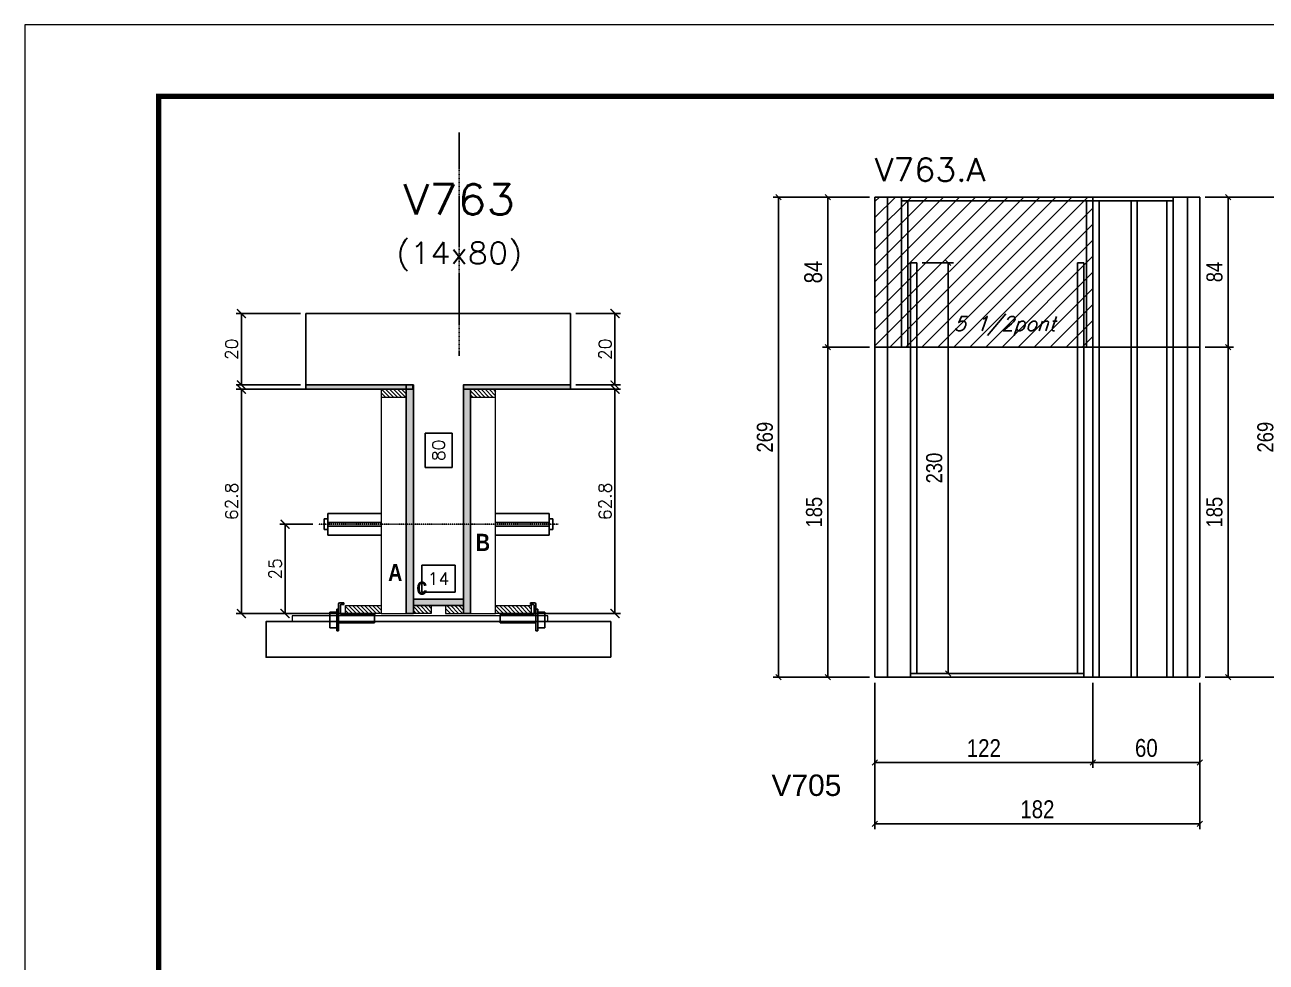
# Model space of a CAD drawing. Extents: x -20960 to -5926, y -2106 to 21915.
# Drawn here: x -9037 to -8342, y 8756 to 9281 of the extents above; entities that cross this region are included whole.
import ezdxf
from ezdxf.enums import TextEntityAlignment as Align

# ---------------------------------------------------------------- set-up
doc = ezdxf.new("R2010")
doc.units = 0
doc.linetypes.add('DASHED', pattern=[0.75, 0.5, -0.25])
doc.linetypes.add('HIDDEN', pattern=[0.375, 0.25, -0.125])
for name, color, linetype in [('5', 5, 'Continuous'), ('barrote', 251, 'Continuous'), ('COTA', 241, 'Continuous'), ('Cota Seção (2x)', 4, 'Continuous'), ('detalhes', 4, 'Continuous'), ('Painéis', 200, 'Continuous'), ('presilha', 1, 'Continuous'), ('Reaproveitamento', 251, 'Continuous'), ('SARR_2.2x7', 40, 'Continuous'), ('SARR_3.5x7', 81, 'Continuous'), ('TENSOR', 3, 'Continuous'), ('texto', 7, 'Continuous'), ('Texto de Titulo', 7, 'Continuous'), ('Texto Qtd Sarr', 242, 'Continuous')]:
    doc.layers.add(name, color=color, linetype=linetype)
for name, color, linetype, lineweight in [('CONCRETO', 251, 'Continuous', 25), ('Folhas', 255, 'Continuous', 9), ('Hachura', 251, 'Continuous', 9), ('Madeira', 126, 'Continuous', 18), ('SARRAFO DE PRESSAO', 251, 'DASHED', 9), ('SCO-___-LAJ', 2, 'Continuous', 0), ('Texto Seção', 7, 'Continuous', 15)]:
    doc.layers.add(name, color=color, linetype=linetype, lineweight=lineweight)
doc.styles.add('COTA TECNICA', font='techl___.ttf', dxfattribs={"height": 10})
doc.styles.add('COTA TECNICA-50', font='techl___.ttf', dxfattribs={"height": 9})
doc.styles.add('REGUA-120', font='ROMANS.shx', dxfattribs={"height": 15})
doc.styles.add('Romans', font='romans.shx')
doc.styles.get("Standard").update_dxf_attribs({"font": 'arial.ttf'})
doc.styles.add('TECNICA', font='techb___.ttf', dxfattribs={"height": 10})
doc.dimstyles.new('COTA PAINEL-50', dxfattribs={"dimtxt": 9, "dimasz": 3, "dimexe": 3, "dimexo": 3, "dimgap": 3, "dimtad": 1, "dimdec": 1, "dimzin": 12, "dimdsep": 46, "dimtxsty": 'COTA TECNICA-50', "dimblk1": 'OBLIQUE', "dimblk2": 'OBLIQUE', "dimsah": 1, "dimcen": 0.9, "dimclrd": 4, "dimclre": 4, "dimclrt": 240, "dimadec": 1, "dimazin": 3, "dimtfac": 1, "dimtdec": 1, "dimtmove": 0, "dimatfit": 3, "dimfxl": 1, "dimtolj": 1, "dimtzin": 12, "dimarcsym": 0})
doc.dimstyles.new('Cota Seção (2x)', dxfattribs={"dimtxt": 7, "dimasz": 5, "dimexe": 3, "dimexo": 3, "dimgap": 2, "dimtad": 3, "dimdec": 1, "dimlfac": 0.5, "dimzin": 12, "dimdsep": 46, "dimtxsty": 'Romans', "dimblk": 'ARCHTICK', "dimcen": 0, "dimclrd": 4, "dimclre": 4, "dimclrt": 1, "dimadec": 1, "dimazin": 3, "dimtfac": 1, "dimtdec": 1, "dimtmove": 0, "dimatfit": 3, "dimldrblk": 'OBLIQUE', "dimfxl": 1, "dimtolj": 1, "dimtzin": 12, "dimarcsym": 0})
doc.dimstyles.new('Cota Seção interna', dxfattribs={"dimtxt": 7, "dimasz": 6, "dimexe": 0.18, "dimexo": 2, "dimgap": -4, "dimtad": 3, "dimdec": 1, "dimlfac": 0.5, "dimzin": 12, "dimdsep": 46, "dimtxsty": 'Romans', "dimblk": 'ARCHTICK', "dimcen": 0.09, "dimse1": 1, "dimse2": 1, "dimsd1": 1, "dimsd2": 1, "dimclrd": 180, "dimclre": 5, "dimclrt": 1, "dimadec": 0, "dimazin": 3, "dimtfac": 1, "dimtdec": 1, "dimtofl": 0, "dimtmove": 0, "dimatfit": 3, "dimldrblk": 'ARCHTICK', "dimfxl": 1, "dimtolj": 1, "dimtzin": 0, "dimarcsym": 0})
doc.dimstyles.new('PAINEL', dxfattribs={"dimtxt": 10, "dimasz": 3, "dimexe": 3, "dimexo": 3, "dimgap": 3, "dimtad": 1, "dimdec": 1, "dimzin": 12, "dimdsep": 46, "dimtxsty": 'COTA TECNICA', "dimblk1": 'OBLIQUE', "dimblk2": 'OBLIQUE', "dimsah": 1, "dimcen": 0.9, "dimclrd": 4, "dimclre": 4, "dimclrt": 240, "dimadec": 1, "dimazin": 3, "dimtfac": 1, "dimtdec": 1, "dimtmove": 0, "dimatfit": 3, "dimfxl": 1, "dimtolj": 1, "dimtzin": 12, "dimarcsym": 0})

# ---------------------------------------------------------------- blocks, each defined once
blk = doc.blocks.new('9999999999')
at = {"layer": 'Folhas'}
blk.add_lwpolyline([(98138.98, 34190.21), (99623.98, 34190.21), (99623.98, 35240.21), (98138.98, 35240.21)], close=True, dxfattribs=at)
at = {"layer": 'Folhas', "color": 30, "const_width": 3}
blk.add_lwpolyline([(98213.98, 34230.21), (99583.98, 34230.21), (99583.98, 35200.21), (98213.98, 35200.21)], close=True, dxfattribs=at)
blk = doc.blocks.new('*D1578')
at = {"layer": 'Cota Seção (2x)', "color": 180, "lineweight": -2, "transparency": 16777216}
for p, q in [((-8797.8, 9052.4), (-8812.8, 9052.4)), ((-8812.8, 9052.4), (-8812.8, 9033.06)), ((-8797.8, 9033.06), (-8797.8, 9052.4)), ((-8812.8, 9033.06), (-8797.8, 9033.06))]:
    blk.add_line(p, q, dxfattribs=at)
at = {"layer": 'Defpoints', "color": 0, "transparency": 16777216}
for p in [(-8819.44, 9119.35), (-8793.8, 9119.35), (-8819.44, 8959.35)]:
    blk.add_point(p, dxfattribs=at)
at = {"layer": 'Cota Seção (2x)', "color": 1, "transparency": 16777216, "insert": (-8805.3, 9042.73), "char_height": 7, "attachment_point": 5, "rotation": 90, "style": 'Romans'}
blk.add_mtext('\\A1;80', dxfattribs=at)
blk = doc.blocks.new('_ArchTick')
at = {"color": 0, "linetype": 'ByBlock', "const_width": 0.15}
blk.add_lwpolyline([(-0.5, -0.5), (0.5, 0.5)], dxfattribs=at)
blk = doc.blocks.new('PRESILHA METÁLICA 1')
at = {"layer": 'presilha'}
for p, q in [((12, 21), (8.6, 21)), ((12, 21), (12, 19.5)), ((0, 13), (6, 13)), ((0, 13), (0, 0)), ((6, 15.5), (7.5, 15.5)), ((6, -2.5), (6, 15.5)), ((6, 13), (6, 0)), ((7.5, 10.6), (7.5, 19.9)), ((7.5, 15.5), (7.5, -2.5)), ((9, 11.6), (9, 18.9)), ((12, 19.5), (9.6, 19.5)), ((37.5, 11), (9.6, 11)), ((37.5, 11), (37.5, 4.1)), ((6, 0), (0, 0)), ((37.5, 4.1), (7.5, 4.1)), ((7.5, -2.5), (6, -2.5))]:
    blk.add_line(p, q, dxfattribs=at)
for centre, radius, start, end in [((8.6, 19.9), 1.14, 90, 180), ((9.6, 18.9), 0.57, 90, 180), ((9.6, 11.6), 0.57, 180, 270)]:
    blk.add_arc(centre, radius, start, end, dxfattribs=at)
blk = doc.blocks.new('*D1584')
at = {"layer": 'Cota Seção (2x)', "color": 180, "lineweight": -2, "transparency": 16777216}
for p, q in [((-8796.11, 8978.35), (-8814.78, 8978.35)), ((-8814.78, 8978.35), (-8814.78, 8963.35)), ((-8796.11, 8963.35), (-8796.11, 8978.35)), ((-8814.78, 8963.35), (-8796.11, 8963.35))]:
    blk.add_line(p, q, dxfattribs=at)
at = {"layer": 'Defpoints', "color": 0, "transparency": 16777216}
for p in [(-8819.44, 8959.35), (-8819.44, 8951.35), (-8791.44, 8951.35)]:
    blk.add_point(p, dxfattribs=at)
at = {"layer": 'Cota Seção (2x)', "color": 1, "transparency": 16777216, "insert": (-8805.44, 8970.85), "char_height": 7, "attachment_point": 5, "style": 'Romans'}
blk.add_mtext('\\A1;14', dxfattribs=at)
blk = doc.blocks.new('*D1585')
at = {"layer": 'COTA', "color": 4, "lineweight": -2, "transparency": 16777216}
for p, q in [((-8770.44, 9076.95), (-8703.57, 9076.95)), ((-8706.57, 9076.95), (-8706.57, 8951.35)), ((-8770.44, 8951.35), (-8703.57, 8951.35))]:
    blk.add_line(p, q, dxfattribs=at)
at = {"layer": 'Defpoints', "color": 0, "transparency": 16777216}
for p in [(-8773.44, 9076.95), (-8773.44, 8951.35), (-8706.57, 8951.35)]:
    blk.add_point(p, dxfattribs=at)
at = {"layer": 'COTA', "color": 4, "lineweight": -2, "transparency": 16777216, "xscale": 5, "yscale": 5, "zscale": 5}
for p, rotation in [((-8706.57, 9076.95), 90), ((-8706.57, 8951.35), 270)]:
    blk.add_blockref('_ArchTick', p, dxfattribs=dict(at, rotation=rotation))
at = {"layer": 'COTA', "color": 1, "transparency": 16777216, "insert": (-8712.07, 9014.15), "char_height": 7, "attachment_point": 5, "rotation": 90, "style": 'Romans'}
blk.add_mtext('\\A1;62.8', dxfattribs=at)
blk = doc.blocks.new('_Oblique')
at = {"color": 0, "linetype": 'ByBlock', "lineweight": -2}
blk.add_line((-0.5, -0.5), (0.5, 0.5), dxfattribs=at)
blk = doc.blocks.new('*D1586')
at = {"layer": 'COTA', "color": 4, "lineweight": -2, "transparency": 16777216}
for p, q in [((-8875.74, 9001.32), (-8894.3, 9001.32)), ((-8891.3, 9001.32), (-8891.3, 8951.35)), ((-8875.74, 8951.35), (-8894.3, 8951.35))]:
    blk.add_line(p, q, dxfattribs=at)
at = {"layer": 'Defpoints', "color": 0, "transparency": 16777216}
for p in [(-8872.74, 9001.32), (-8891.3, 8951.35), (-8872.74, 8951.35)]:
    blk.add_point(p, dxfattribs=at)
at = {"layer": 'COTA', "color": 4, "lineweight": -2, "transparency": 16777216, "xscale": 5, "yscale": 5, "zscale": 5}
for p, rotation in [((-8891.3, 9001.32), 90), ((-8891.3, 8951.35), 270)]:
    blk.add_blockref('_ArchTick', p, dxfattribs=dict(at, rotation=rotation))
at = {"layer": 'COTA', "color": 1, "transparency": 16777216, "insert": (-8896.8, 8976.34), "char_height": 7, "attachment_point": 5, "rotation": 90, "style": 'Romans'}
blk.add_mtext('\\A1;25', dxfattribs=at)
blk = doc.blocks.new('titulo1')
at = {"layer": 'Defpoints', "color": 252, "linetype": 'HIDDEN', "ltscale": 2}
blk.add_line((0, 0), (0, 125), dxfattribs=at)
at = {"layer": 'Defpoints', "style": 'Romans', "oblique": 15}
blk.add_attdef('FOLHA', text='', height=10, dxfattribs=at).set_placement((0, 15.58), align=Align.MIDDLE_CENTER)
at = {"layer": 'Texto Qtd Sarr', "color": 3, "style": 'Romans', "oblique": 15}
for tag, height, p in [('TITULO', 17, (0, 71.45)), ('SEÇÃO', 12, (0, 41.55))]:
    blk.add_attdef(tag, text='', height=height, dxfattribs=at).set_placement(p, align=Align.MIDDLE_CENTER)
blk = doc.blocks.new('*D1617')
at = {"layer": 'COTA', "color": 4, "lineweight": -2, "transparency": 16777216}
for p, q in [((-8728.44, 9119.35), (-8703.57, 9119.35)), ((-8706.57, 9079.35), (-8706.57, 9119.35)), ((-8728.44, 9079.35), (-8703.57, 9079.35))]:
    blk.add_line(p, q, dxfattribs=at)
at = {"layer": 'Defpoints', "color": 0, "transparency": 16777216}
for p in [(-8731.44, 9119.35), (-8706.57, 9119.35), (-8731.44, 9079.35)]:
    blk.add_point(p, dxfattribs=at)
at = {"layer": 'COTA', "color": 4, "lineweight": -2, "transparency": 16777216, "xscale": 5, "yscale": 5, "zscale": 5}
for p, rotation in [((-8706.57, 9119.35), 90), ((-8706.57, 9079.35), 270)]:
    blk.add_blockref('_ArchTick', p, dxfattribs=dict(at, rotation=rotation))
at = {"layer": 'COTA', "color": 1, "transparency": 16777216, "insert": (-8712.07, 9099.35), "char_height": 7, "attachment_point": 5, "rotation": 90, "style": 'Romans'}
blk.add_mtext('\\A1;20', dxfattribs=at)
blk = doc.blocks.new('*D1618')
at = {"layer": 'COTA', "color": 4, "lineweight": -2, "transparency": 16777216}
for p, q in [((-8840.44, 9076.95), (-8918.73, 9076.95)), ((-8915.73, 9076.95), (-8915.73, 8951.35)), ((-8840.44, 8951.35), (-8918.73, 8951.35))]:
    blk.add_line(p, q, dxfattribs=at)
at = {"layer": 'Defpoints', "color": 0, "transparency": 16777216}
for p in [(-8837.44, 9076.95), (-8915.73, 8951.35), (-8837.44, 8951.35)]:
    blk.add_point(p, dxfattribs=at)
at = {"layer": 'COTA', "color": 4, "lineweight": -2, "transparency": 16777216, "xscale": 5, "yscale": 5, "zscale": 5}
for p, rotation in [((-8915.73, 9076.95), 90), ((-8915.73, 8951.35), 270)]:
    blk.add_blockref('_ArchTick', p, dxfattribs=dict(at, rotation=rotation))
at = {"layer": 'COTA', "color": 1, "transparency": 16777216, "insert": (-8921.23, 9014.15), "char_height": 7, "attachment_point": 5, "rotation": 90, "style": 'Romans'}
blk.add_mtext('\\A1;62.8', dxfattribs=at)
blk = doc.blocks.new('*D1587')
at = {"layer": 'COTA', "color": 4, "lineweight": -2, "ltscale": 25, "transparency": 16777216}
for p, q in [((-8561.07, 8912.61), (-8561.07, 8864.89)), ((-8439.07, 8912.61), (-8439.07, 8864.89)), ((-8561.07, 8867.89), (-8439.07, 8867.89))]:
    blk.add_line(p, q, dxfattribs=at)
at = {"layer": 'Defpoints', "color": 0, "ltscale": 25, "transparency": 16777216}
for p in [(-8561.07, 8915.61), (-8439.07, 8915.61), (-8439.07, 8867.89)]:
    blk.add_point(p, dxfattribs=at)
at = {"layer": 'COTA', "color": 4, "lineweight": -2, "ltscale": 25, "transparency": 16777216, "xscale": 3, "yscale": 3, "zscale": 3, "rotation": 180}
blk.add_blockref('_Oblique', (-8561.07, 8867.89), dxfattribs=at)
at = {"layer": 'COTA', "color": 4, "lineweight": -2, "ltscale": 25, "transparency": 16777216, "xscale": 3, "yscale": 3, "zscale": 3}
blk.add_blockref('_Oblique', (-8439.07, 8867.89), dxfattribs=at)
at = {"layer": 'COTA', "color": 240, "ltscale": 25, "transparency": 16777216, "insert": (-8500.07, 8875.95), "char_height": 10, "attachment_point": 5, "style": 'COTA TECNICA'}
blk.add_mtext('\\A1;122', dxfattribs=at)
blk = doc.blocks.new('*D1619')
at = {"layer": 'COTA', "color": 4, "lineweight": -2, "ltscale": 25, "transparency": 16777216}
for p, q in [((-8439.07, 8912.61), (-8439.07, 8864.89)), ((-8379.07, 8912.61), (-8379.07, 8864.89)), ((-8439.07, 8867.89), (-8379.07, 8867.89))]:
    blk.add_line(p, q, dxfattribs=at)
at = {"layer": 'Defpoints', "color": 0, "ltscale": 25, "transparency": 16777216}
for p in [(-8439.07, 8915.61), (-8379.07, 8915.61), (-8379.07, 8867.89)]:
    blk.add_point(p, dxfattribs=at)
at = {"layer": 'COTA', "color": 4, "lineweight": -2, "ltscale": 25, "transparency": 16777216, "xscale": 3, "yscale": 3, "zscale": 3, "rotation": 180}
blk.add_blockref('_Oblique', (-8439.07, 8867.89), dxfattribs=at)
at = {"layer": 'COTA', "color": 4, "lineweight": -2, "ltscale": 25, "transparency": 16777216, "xscale": 3, "yscale": 3, "zscale": 3}
blk.add_blockref('_Oblique', (-8379.07, 8867.89), dxfattribs=at)
at = {"layer": 'COTA', "color": 240, "ltscale": 25, "transparency": 16777216, "insert": (-8409.07, 8875.99), "char_height": 10, "attachment_point": 5, "style": 'COTA TECNICA'}
blk.add_mtext('\\A1;60', dxfattribs=at)
blk = doc.blocks.new('*D1580')
at = {"layer": 'COTA', "color": 4, "lineweight": -2, "ltscale": 25, "transparency": 16777216}
for p, q in [((-8561.07, 8912.61), (-8561.07, 8830.56)), ((-8379.07, 8912.61), (-8379.07, 8830.56)), ((-8561.07, 8833.56), (-8379.07, 8833.56))]:
    blk.add_line(p, q, dxfattribs=at)
at = {"layer": 'Defpoints', "color": 0, "ltscale": 25, "transparency": 16777216}
for p in [(-8561.07, 8915.61), (-8379.07, 8915.61), (-8379.07, 8833.56)]:
    blk.add_point(p, dxfattribs=at)
at = {"layer": 'COTA', "color": 4, "lineweight": -2, "ltscale": 25, "transparency": 16777216, "xscale": 3, "yscale": 3, "zscale": 3, "rotation": 180}
blk.add_blockref('_Oblique', (-8561.07, 8833.56), dxfattribs=at)
at = {"layer": 'COTA', "color": 4, "lineweight": -2, "ltscale": 25, "transparency": 16777216, "xscale": 3, "yscale": 3, "zscale": 3}
blk.add_blockref('_Oblique', (-8379.07, 8833.56), dxfattribs=at)
at = {"layer": 'COTA', "color": 240, "ltscale": 25, "transparency": 16777216, "insert": (-8470.07, 8841.65), "char_height": 10, "attachment_point": 5, "style": 'COTA TECNICA'}
blk.add_mtext('\\A1;182', dxfattribs=at)
blk = doc.blocks.new('*D1610')
at = {"layer": 'COTA', "color": 4, "lineweight": -2, "ltscale": 25, "transparency": 16777216}
for p, q in [((-8564.07, 9184.61), (-8590.45, 9184.61)), ((-8587.45, 9184.61), (-8587.45, 9100.61)), ((-8564.07, 9100.61), (-8590.45, 9100.61))]:
    blk.add_line(p, q, dxfattribs=at)
at = {"layer": 'Defpoints', "color": 0, "ltscale": 25, "transparency": 16777216}
for p in [(-8561.07, 9184.61), (-8587.45, 9100.61), (-8561.07, 9100.61)]:
    blk.add_point(p, dxfattribs=at)
at = {"layer": 'COTA', "color": 4, "lineweight": -2, "ltscale": 25, "transparency": 16777216, "xscale": 3, "yscale": 3, "zscale": 3}
for p, rotation in [((-8587.45, 9184.61), 90), ((-8587.45, 9100.61), 270)]:
    blk.add_blockref('_Oblique', p, dxfattribs=dict(at, rotation=rotation))
at = {"layer": 'COTA', "color": 240, "ltscale": 25, "transparency": 16777216, "insert": (-8595.54, 9142.61), "char_height": 10, "attachment_point": 5, "rotation": 90, "style": 'COTA TECNICA'}
blk.add_mtext('\\A1;84', dxfattribs=at)
blk = doc.blocks.new('*D1582')
at = {"layer": 'COTA', "color": 4, "lineweight": -2, "transparency": 16777216}
for p, q in [((-8564.07, 9100.61), (-8590.45, 9100.61)), ((-8587.45, 9100.61), (-8587.45, 8915.61)), ((-8564.07, 8915.61), (-8590.45, 8915.61))]:
    blk.add_line(p, q, dxfattribs=at)
at = {"layer": 'Defpoints', "color": 0, "transparency": 16777216}
for p in [(-8561.07, 9100.61), (-8587.45, 8915.61), (-8561.07, 8915.61)]:
    blk.add_point(p, dxfattribs=at)
at = {"layer": 'COTA', "color": 4, "lineweight": -2, "transparency": 16777216, "xscale": 3, "yscale": 3, "zscale": 3}
for p, rotation in [((-8587.45, 9100.61), 90), ((-8587.45, 8915.61), 270)]:
    blk.add_blockref('_Oblique', p, dxfattribs=dict(at, rotation=rotation))
at = {"layer": 'COTA', "color": 240, "transparency": 16777216, "insert": (-8595.07, 9008.11), "char_height": 9, "attachment_point": 5, "rotation": 90, "style": 'COTA TECNICA-50'}
blk.add_mtext('\\A1;185', dxfattribs=at)
blk = doc.blocks.new('*D1613')
at = {"layer": 'COTA', "color": 4, "lineweight": -2, "transparency": 16777216}
for p, q in [((-8564.07, 9184.61), (-8618, 9184.61)), ((-8615, 9184.61), (-8615, 8915.61)), ((-8564.07, 8915.61), (-8618, 8915.61))]:
    blk.add_line(p, q, dxfattribs=at)
at = {"layer": 'Defpoints', "color": 0, "transparency": 16777216}
for p in [(-8561.07, 9184.61), (-8615, 8915.61), (-8561.07, 8915.61)]:
    blk.add_point(p, dxfattribs=at)
at = {"layer": 'COTA', "color": 4, "lineweight": -2, "transparency": 16777216, "xscale": 3, "yscale": 3, "zscale": 3}
for p, rotation in [((-8615, 9184.61), 90), ((-8615, 8915.61), 270)]:
    blk.add_blockref('_Oblique', p, dxfattribs=dict(at, rotation=rotation))
at = {"layer": 'COTA', "color": 240, "transparency": 16777216, "insert": (-8622.62, 9050.11), "char_height": 9, "attachment_point": 5, "rotation": 90, "style": 'COTA TECNICA-50'}
blk.add_mtext('\\A1;269', dxfattribs=at)
blk = doc.blocks.new('*D1614')
at = {"layer": 'COTA', "color": 4, "lineweight": -2, "transparency": 16777216}
for p, q in [((-8376.07, 9100.61), (-8360.29, 9100.61)), ((-8363.29, 9100.61), (-8363.29, 8915.61)), ((-8376.07, 8915.61), (-8360.29, 8915.61))]:
    blk.add_line(p, q, dxfattribs=at)
at = {"layer": 'Defpoints', "color": 0, "transparency": 16777216}
for p in [(-8379.07, 9100.61), (-8379.07, 8915.61), (-8363.29, 8915.61)]:
    blk.add_point(p, dxfattribs=at)
at = {"layer": 'COTA', "color": 4, "lineweight": -2, "transparency": 16777216, "xscale": 3, "yscale": 3, "zscale": 3}
for p, rotation in [((-8363.29, 9100.61), 90), ((-8363.29, 8915.61), 270)]:
    blk.add_blockref('_Oblique', p, dxfattribs=dict(at, rotation=rotation))
at = {"layer": 'COTA', "color": 240, "transparency": 16777216, "insert": (-8370.91, 9008.11), "char_height": 9, "attachment_point": 5, "rotation": 90, "style": 'COTA TECNICA-50'}
blk.add_mtext('\\A1;185', dxfattribs=at)
blk = doc.blocks.new('*D1615')
at = {"layer": 'COTA', "color": 4, "lineweight": -2, "transparency": 16777216}
for p, q in [((-8376.07, 9184.61), (-8360.29, 9184.61)), ((-8363.29, 9184.61), (-8363.29, 9100.61)), ((-8376.07, 9100.61), (-8360.29, 9100.61))]:
    blk.add_line(p, q, dxfattribs=at)
at = {"layer": 'Defpoints', "color": 0, "transparency": 16777216}
for p in [(-8379.07, 9184.61), (-8379.07, 9100.61), (-8363.29, 9100.61)]:
    blk.add_point(p, dxfattribs=at)
at = {"layer": 'COTA', "color": 4, "lineweight": -2, "transparency": 16777216, "xscale": 3, "yscale": 3, "zscale": 3}
for p, rotation in [((-8363.29, 9184.61), 90), ((-8363.29, 9100.61), 270)]:
    blk.add_blockref('_Oblique', p, dxfattribs=dict(at, rotation=rotation))
at = {"layer": 'COTA', "color": 240, "transparency": 16777216, "insert": (-8370.87, 9142.61), "char_height": 9, "attachment_point": 5, "rotation": 90, "style": 'COTA TECNICA-50'}
blk.add_mtext('\\A1;84', dxfattribs=at)
blk = doc.blocks.new('*D1583')
at = {"layer": 'COTA', "color": 4, "lineweight": -2, "transparency": 16777216}
for p, q in [((-8376.07, 9184.61), (-8331.77, 9184.61)), ((-8334.77, 9184.61), (-8334.77, 8915.61)), ((-8376.07, 8915.61), (-8331.77, 8915.61))]:
    blk.add_line(p, q, dxfattribs=at)
at = {"layer": 'Defpoints', "color": 0, "transparency": 16777216}
for p in [(-8379.07, 9184.61), (-8379.07, 8915.61), (-8334.77, 8915.61)]:
    blk.add_point(p, dxfattribs=at)
at = {"layer": 'COTA', "color": 4, "lineweight": -2, "transparency": 16777216, "xscale": 3, "yscale": 3, "zscale": 3}
for p, rotation in [((-8334.77, 9184.61), 90), ((-8334.77, 8915.61), 270)]:
    blk.add_blockref('_Oblique', p, dxfattribs=dict(at, rotation=rotation))
at = {"layer": 'COTA', "color": 240, "transparency": 16777216, "insert": (-8342.39, 9050.11), "char_height": 9, "attachment_point": 5, "rotation": 90, "style": 'COTA TECNICA-50'}
blk.add_mtext('\\A1;269', dxfattribs=at)
blk = doc.blocks.new('*D1616')
at = {"layer": 'COTA', "color": 4, "lineweight": -2, "transparency": 16777216}
for p, q in [((-8534.57, 9147.81), (-8517.1, 9147.81)), ((-8520.1, 9147.81), (-8520.1, 8917.81)), ((-8534.57, 8917.81), (-8517.1, 8917.81))]:
    blk.add_line(p, q, dxfattribs=at)
at = {"layer": 'Defpoints', "color": 0, "transparency": 16777216}
for p in [(-8537.57, 9147.81), (-8537.57, 8917.81), (-8520.1, 8917.81)]:
    blk.add_point(p, dxfattribs=at)
at = {"layer": 'COTA', "color": 4, "lineweight": -2, "transparency": 16777216, "xscale": 3, "yscale": 3, "zscale": 3}
for p, rotation in [((-8520.1, 9147.81), 90), ((-8520.1, 8917.81), 270)]:
    blk.add_blockref('_Oblique', p, dxfattribs=dict(at, rotation=rotation))
at = {"layer": 'COTA', "color": 240, "transparency": 16777216, "insert": (-8527.8, 9032.81), "char_height": 9, "attachment_point": 5, "rotation": 90, "style": 'COTA TECNICA-50'}
blk.add_mtext('\\A1;230', dxfattribs=at)
blk = doc.blocks.new('*D1654')
at = {"layer": 'COTA', "color": 4, "lineweight": -2, "transparency": 16777216}
for p, q in [((-8882.74, 9119.35), (-8918.73, 9119.35)), ((-8915.73, 9119.35), (-8915.73, 9079.35)), ((-8882.74, 9079.35), (-8918.73, 9079.35))]:
    blk.add_line(p, q, dxfattribs=at)
at = {"layer": 'Defpoints', "color": 0, "transparency": 16777216}
for p in [(-8879.74, 9119.35), (-8915.73, 9079.35), (-8879.74, 9079.35)]:
    blk.add_point(p, dxfattribs=at)
at = {"layer": 'COTA', "color": 4, "lineweight": -2, "transparency": 16777216, "xscale": 5, "yscale": 5, "zscale": 5}
for p, rotation in [((-8915.73, 9119.35), 90), ((-8915.73, 9079.35), 270)]:
    blk.add_blockref('_ArchTick', p, dxfattribs=dict(at, rotation=rotation))
at = {"layer": 'COTA', "color": 1, "transparency": 16777216, "insert": (-8921.23, 9099.35), "char_height": 7, "attachment_point": 5, "rotation": 90, "style": 'Romans'}
blk.add_mtext('\\A1;20', dxfattribs=at)

msp = doc.modelspace()

# ---------------------------------------------------------------- hatches: boundary and pattern name
at = {"layer": 'Hachura'}
h = msp.add_hatch(color=256, dxfattribs=at)
h.dxf.hatch_style = 1
h.paths.add_polyline_path([(-8819.74, 9076.95), (-8819.74, 9079.35), (-8879.74, 9079.35), (-8879.74, 9076.95)])
h = msp.add_hatch(color=256, dxfattribs=at)
h.dxf.hatch_style = 1
h.paths.add_polyline_path([(-8823.44, 9079.35), (-8819.44, 9079.35), (-8819.44, 8951.35), (-8823.44, 8951.35)])
h = msp.add_hatch(color=256, dxfattribs=at)
h.dxf.hatch_style = 1
h.paths.add_polyline_path([(-8791.44, 9076.95), (-8791.44, 9079.35), (-8731.44, 9079.35), (-8731.44, 9076.95)])
h = msp.add_hatch(dxfattribs=at)
h.set_pattern_fill('ANSI31', color=256, scale=0.5, angle=270, style=0)
h.set_pattern_definition([(315, (14128.3767, 769.3085), (1.12253202, 1.12253202), [])])
h.paths.add_polyline_path([(-8823.44, 9072.55), (-8823.44, 9076.95), (-8837.44, 9076.95), (-8837.44, 9072.55)])
h = msp.add_hatch(color=256, dxfattribs=at)
h.dxf.hatch_style = 1
h.paths.add_polyline_path([(-8791.44, 9076.95), (-8787.44, 9076.95), (-8787.44, 8951.35), (-8791.44, 8951.35)])
h = msp.add_hatch(dxfattribs=at)
h.set_pattern_fill('ANSI31', color=256, scale=0.5, angle=270, style=0)
h.set_pattern_definition([(315, (14058.3767, 769.3085), (1.12253202, 1.12253202), [])])
h.paths.add_polyline_path([(-8773.44, 9072.55), (-8773.44, 9076.95), (-8787.44, 9076.95), (-8787.44, 9072.55)])
h = msp.add_hatch(color=256, dxfattribs=at)
h.dxf.hatch_style = 1
h.paths.add_polyline_path([(-8791.44, 8955.75), (-8791.44, 8959.35), (-8819.44, 8959.35), (-8819.44, 8955.75)])
h = msp.add_hatch(dxfattribs=at)
h.set_pattern_fill('ANSI31', color=256, scale=0.5, angle=270, style=0)
h.set_pattern_definition([(315, (14128.3767, 721.7085), (1.12253202, 1.12253202), [])])
h.paths.add_polyline_path([(-8857.44, 8951.35), (-8857.44, 8955.75), (-8837.44, 8955.75), (-8837.44, 8951.35)])
h = msp.add_hatch(dxfattribs=at)
h.set_pattern_fill('ANSI31', color=256, scale=0.5, angle=270, style=0)
h.set_pattern_definition([(315, (14137.1767, 721.7085), (1.12253202, 1.12253202), [])])
h.paths.add_polyline_path([(-8819.44, 8951.35), (-8819.44, 8955.75), (-8809.44, 8955.75), (-8809.44, 8951.35)])
h = msp.add_hatch(dxfattribs=at)
h.set_pattern_fill('ANSI31', color=256, scale=0.5, angle=270, style=0)
h.set_pattern_definition([(315, (14127.1787, 721.7085), (1.12253202, 1.12253202), [])])
h.paths.add_polyline_path([(-8791.44, 8951.35), (-8791.44, 8955.75), (-8801.44, 8955.75), (-8801.44, 8951.35)])
h = msp.add_hatch(dxfattribs=at)
h.set_pattern_fill('ANSI31', color=256, scale=0.5, angle=270, style=0)
h.set_pattern_definition([(315, (14024.3767, 721.7085), (1.12253202, 1.12253202), [])])
h.paths.add_polyline_path([(-8773.44, 8951.35), (-8773.44, 8955.75), (-8753.44, 8955.75), (-8753.44, 8951.35)])
at = {"layer": 'Reaproveitamento', "linetype": 'ByBlock'}
h = msp.add_hatch(dxfattribs=at)
h.set_pattern_fill('ANSI31', color=256, scale=2)
h.set_pattern_definition([(45, (9286.408, 11224.3134), (-4.490128, 4.490128), [])])
h.paths.add_polyline_path([(-8561.07, 9184.61), (-8561.07, 9100.61), (-8439.07, 9100.61), (-8439.07, 9184.61)])

# ---------------------------------------------------------------- linework, layer by layer
at = {"ltscale": 3}
for p, q in [((-8869.44, 9004.32), (-8869.44, 8998.32)), ((-8869.44, 9004.32), (-8867.44, 9004.32)), ((-8867.44, 9007.32), (-8867.44, 8995.32)), ((-8867.44, 9007.32), (-8837.44, 9007.32)), ((-8837.44, 9002.32), (-8867.44, 9002.32)), ((-8743.44, 9007.32), (-8773.44, 9007.32)), ((-8773.44, 9002.32), (-8743.44, 9002.32)), ((-8743.44, 9007.32), (-8743.44, 8995.32)), ((-8743.44, 9004.32), (-8741.44, 9004.32)), ((-8741.44, 9004.32), (-8741.44, 8998.32)), ((-8867.44, 8998.32), (-8869.44, 8998.32)), ((-8837.44, 9000.32), (-8867.44, 9000.32)), ((-8867.44, 8995.32), (-8837.44, 8995.32)), ((-8773.44, 9000.32), (-8743.44, 9000.32)), ((-8743.44, 8995.32), (-8773.44, 8995.32)), ((-8743.44, 8998.32), (-8741.44, 8998.32))]:
    msp.add_line(p, q, dxfattribs=at)
at = {"layer": 'barrote'}
msp.add_lwpolyline([(-8708.96, 8926.82), (-8901.93, 8926.82), (-8901.93, 8946.82), (-8708.96, 8946.82)], close=True, dxfattribs=at)
at = {"layer": 'CONCRETO'}
for p, q in [((-8791.74, 9119.35), (-8879.74, 9119.35)), ((-8879.74, 9079.35), (-8879.74, 9119.35)), ((-8819.44, 9119.35), (-8731.44, 9119.35)), ((-8791.44, 9119.35), (-8791.44, 9119.35)), ((-8731.44, 9079.35), (-8731.44, 9119.35)), ((-8819.44, 9074.59), (-8819.44, 9079.35)), ((-8819.44, 9079.35), (-8819.44, 9079.35)), ((-8791.44, 9079.35), (-8791.44, 8955.75)), ((-8791.44, 9079.35), (-8791.44, 9079.35)), ((-8791.44, 8959.35), (-8819.44, 8959.35)), ((-8791.44, 8955.75), (-8791.44, 8959.35)), ((-8791.44, 8955.75), (-8791.44, 8955.75))]:
    msp.add_line(p, q, dxfattribs=at)
at = {"layer": 'Madeira'}
for points in [[(-8823.44, 9072.55), (-8823.44, 9076.95), (-8837.44, 9076.95), (-8837.44, 9072.55)], [(-8823.44, 9076.95), (-8837.44, 9076.95), (-8837.44, 8951.35), (-8823.44, 8951.35)], [(-8773.44, 9072.55), (-8773.44, 9076.95), (-8787.44, 9076.95), (-8787.44, 9072.55)], [(-8773.44, 9076.95), (-8787.44, 9076.95), (-8787.44, 8951.35), (-8773.44, 8951.35)], [(-8857.44, 8951.35), (-8857.44, 8955.75), (-8837.44, 8955.75), (-8837.44, 8951.35)], [(-8819.44, 8951.35), (-8819.44, 8955.75), (-8809.44, 8955.75), (-8809.44, 8951.35)], [(-8791.44, 8951.35), (-8791.44, 8955.75), (-8801.44, 8955.75), (-8801.44, 8951.35)], [(-8773.44, 8951.35), (-8773.44, 8955.75), (-8753.44, 8955.75), (-8753.44, 8951.35)]]:
    msp.add_lwpolyline(points, close=True, dxfattribs=at)
at = {"layer": 'Painéis', "ltscale": 25}
for p, q in [((-8561.07, 9184.61), (-8561.07, 9100.61)), ((-8561.07, 9184.61), (-8417.07, 9184.61)), ((-8439.07, 9184.61), (-8439.07, 8915.61)), ((-8417.07, 9184.61), (-8417.07, 9184.61)), ((-8379.07, 9184.61), (-8417.07, 9184.61)), ((-8379.07, 9100.61), (-8379.07, 9184.61)), ((-8561.07, 9100.61), (-8379.07, 9100.61)), ((-8561.07, 9100.61), (-8561.07, 8915.61)), ((-8379.07, 8915.61), (-8379.07, 9100.61)), ((-8561.07, 8915.61), (-8379.07, 8915.61))]:
    msp.add_line(p, q, dxfattribs=at)
at = {"layer": 'Painéis'}
for points in [[(-8819.74, 9076.95), (-8819.74, 9079.35), (-8879.74, 9079.35), (-8879.74, 9076.95)], [(-8819.74, 9076.95), (-8819.74, 9079.35), (-8879.74, 9079.35), (-8879.74, 9076.95)], [(-8823.44, 9079.35), (-8819.44, 9079.35), (-8819.44, 8951.35), (-8823.44, 8951.35)], [(-8791.44, 9076.95), (-8791.44, 9079.35), (-8731.44, 9079.35), (-8731.44, 9076.95)], [(-8791.44, 9076.95), (-8787.44, 9076.95), (-8787.44, 8951.35), (-8791.44, 8951.35)], [(-8791.44, 8955.75), (-8791.44, 8959.35), (-8819.44, 8959.35), (-8819.44, 8955.75)]]:
    msp.add_lwpolyline(points, close=True, dxfattribs=at)
at = {"layer": 'SARR_2.2x7', "linetype": 'Continuous'}
for p, q in [((-8554.07, 9184.61), (-8554.07, 9100.61)), ((-8439.07, 9182.41), (-8546.07, 9182.41)), ((-8394.07, 9182.41), (-8439.07, 9182.41)), ((-8386.07, 9100.61), (-8386.07, 9184.61)), ((-8554.07, 9100.61), (-8554.07, 8915.61)), ((-8386.07, 8915.61), (-8386.07, 9100.61)), ((-8444.07, 8917.81), (-8541.07, 8917.81))]:
    msp.add_line(p, q, dxfattribs=at)
at = {"layer": 'SARR_3.5x7'}
for p, q in [((-8546.07, 9184.61), (-8546.07, 9100.61)), ((-8542.57, 9182.41), (-8542.57, 9100.61)), ((-8442.57, 9182.41), (-8442.57, 9100.61)), ((-8435.57, 9182.41), (-8435.57, 8915.61)), ((-8417.64, 9182.41), (-8417.64, 8915.61)), ((-8414.14, 9182.41), (-8414.14, 8915.61)), ((-8397.57, 9182.41), (-8397.57, 8915.61)), ((-8394.07, 9184.61), (-8394.07, 8915.61)), ((-8379.07, 9182.41), (-8379.07, 9100.61)), ((-8541.07, 8915.61), (-8541.07, 9147.81)), ((-8541.07, 9147.81), (-8537.57, 9147.81)), ((-8537.57, 8917.81), (-8537.57, 9147.81)), ((-8447.57, 8917.81), (-8447.57, 9147.81)), ((-8447.57, 9147.81), (-8444.07, 9147.81)), ((-8444.07, 8915.61), (-8444.07, 9147.81))]:
    msp.add_line(p, q, dxfattribs=at)
at = {"layer": 'SCO-___-LAJ', "color": 1}
msp.add_lwpolyline([(-8744.08, 8950.02), (-8887.38, 8950.02), (-8887.38, 8946.82), (-8744.08, 8946.82)], close=True, dxfattribs=at)
at = {"layer": 'TENSOR', "linetype": 'HIDDEN', "ltscale": 0.5}
msp.add_line((-8738.44, 9001.32), (-8872.74, 9001.32), dxfattribs=at)

# ---------------------------------------------------------------- block references
at = {"layer": 'presilha', "yscale": 0.6666666666666666, "zscale": 0.6666666666666666}
for p, xscale in [((-8866.31, 8943.39), 0.6666666666666666), ((-8745.86, 8943.39), -0.6666666666666666)]:
    msp.add_blockref('PRESILHA METÁLICA 1', p, dxfattribs=dict(at, xscale=xscale))
at = {"layer": 'SARRAFO DE PRESSAO', "color": 6, "linetype": 'ByBlock'}
msp.add_blockref('9999999999', (-107175.98, -25959.14), dxfattribs=at)
at = {"layer": 'Texto Seção'}
ref = msp.add_blockref('titulo1', (-8793.8, 9095.75), dxfattribs=at)
ref.add_attrib('TITULO', 'V763', dxfattribs={"layer": 'Texto de Titulo', "color": 7, "height": 17, "style": 'Romans', "width": 1.1}).set_placement((-8793.8, 9183.25), align=Align.MIDDLE_CENTER)
ref.add_attrib('SEÇÃO', '(14x80)', dxfattribs={"layer": 'Texto de Titulo', "color": 7, "height": 12, "style": 'Romans', "width": 1.1}).set_placement((-8793.8, 9153.25), align=Align.MIDDLE_CENTER)

# ---------------------------------------------------------------- texts
at = {"layer": '5', "linetype": 'Continuous'}
msp.add_text('V705', height=12, rotation=359.99996, dxfattribs=at).set_placement((-8618.97, 8849.17))
at = {"layer": 'detalhes', "style": 'TECNICA'}
for s, p in [('B', (-8784.48, 8986.38)), ('A', (-8833.57, 8969.54)), ('c', (-8817.8, 8961.85))]:
    msp.add_text(s, height=9.6, dxfattribs=at).set_placement(p)
at = {"layer": 'texto', "color": 2, "insert": (-8488.41, 9112.4), "char_height": 8, "attachment_point": 5, "style": 'Romans'}
msp.add_mtext('{\\Q19;\\C256;5 1/2pont}', dxfattribs=at)
at = {"layer": 'Texto Seção', "style": 'REGUA-120', "width": 1.05}
msp.add_text('V763.A', height=13, dxfattribs=at).set_placement((-8561.19, 9193.46))

# ---------------------------------------------------------------- dimensions: what is measured, and where the dimension line sits
at = {"layer": 'COTA'}
for base, p1, p2, dimstyle, picture, middle in [((-8615, 8915.61), (-8561.07, 9184.61), (-8561.07, 8915.61), 'COTA PAINEL-50', '*D1613', (-8622.62, 9050.11)), ((-8363.29, 9100.61), (-8379.07, 9184.61), (-8379.07, 9100.61), 'COTA PAINEL-50', '*D1615', (-8370.87, 9142.61)), ((-8334.77, 8915.61), (-8379.07, 9184.61), (-8379.07, 8915.61), 'COTA PAINEL-50', '*D1583', (-8342.39, 9050.11)), ((-8520.1, 8917.81), (-8537.57, 9147.81), (-8537.57, 8917.81), 'COTA PAINEL-50', '*D1616', (-8527.8, 9032.81)), ((-8915.73, 9079.35), (-8879.74, 9119.35), (-8879.74, 9079.35), 'Cota Seção (2x)', '*D1654', (-8921.23, 9099.35)), ((-8706.57, 9119.35), (-8731.44, 9079.35), (-8731.44, 9119.35), 'Cota Seção (2x)', '*D1617', (-8712.07, 9099.35)), ((-8587.45, 8915.61), (-8561.07, 9100.61), (-8561.07, 8915.61), 'COTA PAINEL-50', '*D1582', (-8595.07, 9008.11)), ((-8363.29, 8915.61), (-8379.07, 9100.61), (-8379.07, 8915.61), 'COTA PAINEL-50', '*D1614', (-8370.91, 9008.11)), ((-8915.73, 8951.35), (-8837.44, 9076.95), (-8837.44, 8951.35), 'Cota Seção (2x)', '*D1618', (-8921.23, 9014.15)), ((-8706.57, 8951.35), (-8773.44, 9076.95), (-8773.44, 8951.35), 'Cota Seção (2x)', '*D1585', (-8712.07, 9014.15)), ((-8891.3, 8951.35), (-8872.74, 9001.32), (-8872.74, 8951.35), 'Cota Seção (2x)', '*D1586', (-8896.8, 8976.34))]:
    dim = msp.add_linear_dim(base=base, p1=p1, p2=p2, angle=90, dimstyle=dimstyle, dxfattribs=at)
    dim.commit()
    dim.dimension.update_dxf_attribs({"geometry": picture, "text_midpoint": middle})
at = {"layer": 'COTA', "ltscale": 25}
dim = msp.add_linear_dim(base=(-8587.45, 9100.61), p1=(-8561.07, 9184.61), p2=(-8561.07, 9100.61), angle=90, dimstyle='PAINEL', dxfattribs=at)
dim.commit()
dim.dimension.update_dxf_attribs({"geometry": '*D1610', "text_midpoint": (-8595.54, 9142.61)})
for base, p2, picture, middle in [((-8439.07, 8867.89), (-8439.07, 8915.61), '*D1587', (-8500.07, 8875.95)), ((-8379.07, 8833.56), (-8379.07, 8915.61), '*D1580', (-8470.07, 8841.65))]:
    dim = msp.add_linear_dim(base=base, p1=(-8561.07, 8915.61), p2=p2, dimstyle='PAINEL', dxfattribs=at)
    dim.commit()
    dim.dimension.update_dxf_attribs({"geometry": picture, "text_midpoint": middle})
dim = msp.add_linear_dim(base=(-8379.07, 8867.89), p1=(-8439.07, 8915.61), p2=(-8379.07, 8915.61), dimstyle='PAINEL', override={"dimtmove": 1}, dxfattribs=at)
dim.commit()
dim.dimension.update_dxf_attribs({"geometry": '*D1619', "text_midpoint": (-8409.07, 8875.99)})
at = {"layer": 'Cota Seção (2x)'}
dim = msp.add_linear_dim(base=(-8793.8, 9119.35), p1=(-8819.44, 8959.35), p2=(-8819.44, 9119.35), angle=90, dimstyle='Cota Seção interna', dxfattribs=at)
dim.commit()
dim.dimension.update_dxf_attribs({"geometry": '*D1578', "text_midpoint": (-8793.8, 9042.73), "dimtype": 160})
dim = msp.add_linear_dim(base=(-8819.44, 8959.35), p1=(-8791.44, 8951.35), p2=(-8819.44, 8951.35), angle=180, dimstyle='Cota Seção interna', dxfattribs=at)
dim.commit()
dim.dimension.update_dxf_attribs({"geometry": '*D1584', "text_midpoint": (-8805.44, 8970.85)})

doc.saveas('drawing.dxf')
